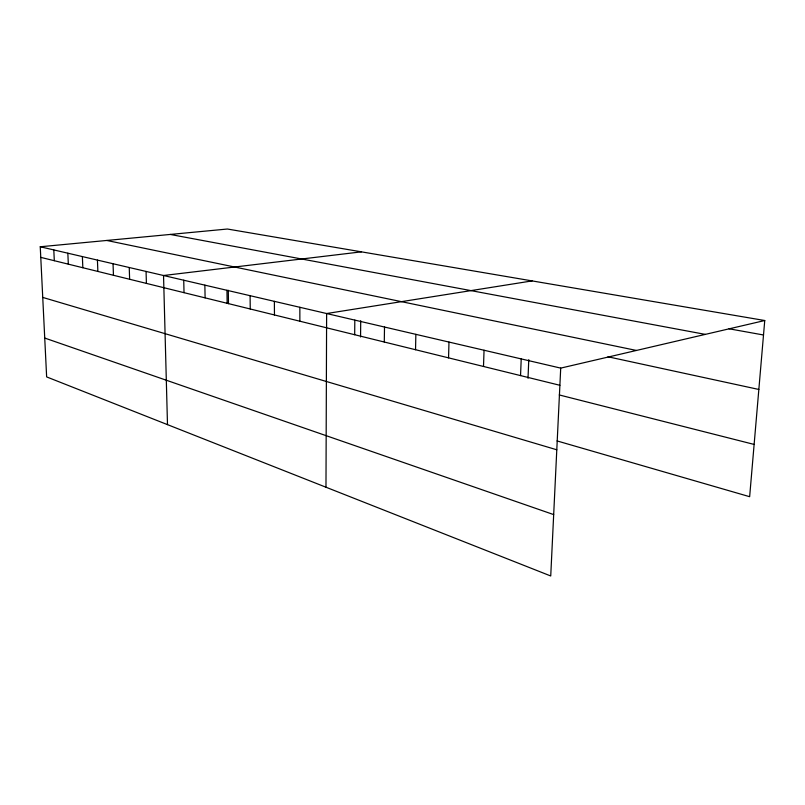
<?xml version="1.0" encoding="UTF-8"?>
<svg xmlns="http://www.w3.org/2000/svg" width="805" height="805" viewBox="0 0 805 805"><rect width="100%" height="100%" fill="white"/><g stroke="black" fill="none" stroke-linecap="round" stroke-linejoin="round"><path stroke-width="1.21" d="M325.975 487.226L326.629 313.537L532.085 280.905M354.683 334.719L354.814 320.108M360.56 336.973L360.721 320.732M384.287 342.024L384.508 327.031M415.541 349.722L415.853 334.347M448.556 357.853L448.979 342.065M483.503 366.466L484.047 350.245M520.543 375.593L521.217 358.909M528.01 378.239L528.784 359.634M764.75 320.521L560.713 368.116L550.731 575.978L46.64 376.911L40.25 246.763L227.402 229.023L764.75 320.521L749.646 496.695L557.04 440.919M361.425 251.844L163.536 275.511L167.49 424.638M729.048 328.792L763.512 334.991M170.227 234.446L705.311 334.387M106.773 240.464L636.443 350.457M607.976 356.776L758.843 389.459M40.25 246.763L560.713 368.116M40.773 257.369L559.888 385.293M559.254 394.943L754.124 444.43M42.735 297.407L556.788 449.784M44.728 338.05L553.679 514.596M53.804 249.922L54.307 260.699M67.841 253.203L68.324 264.151M82.372 256.584L82.835 267.733M97.425 260.096L97.868 271.436M113.042 263.738L113.455 275.28M129.243 267.512L129.625 279.265M146.057 271.436L146.419 283.4M183.741 280.221L184.023 292.668M204.862 285.151L205.104 297.86M228.298 290.283L228.489 303.676M226.96 290.303L227.151 303.294M250.103 295.697L250.244 308.989M274.374 301.352L274.455 314.956M299.852 307.299L299.863 321.215"/></g></svg>
